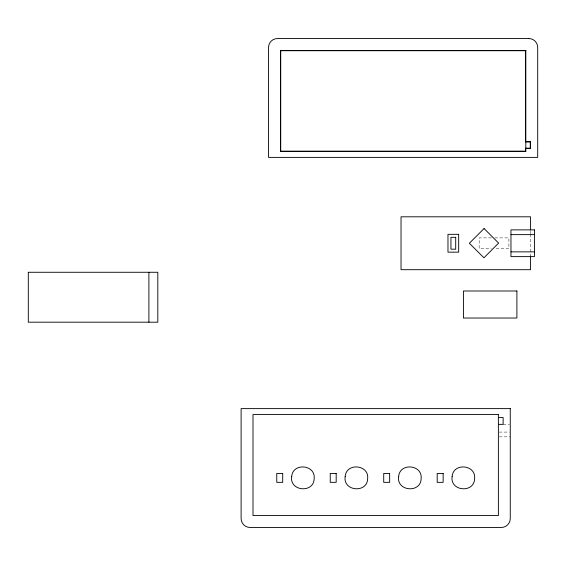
<?xml version="1.0" encoding="UTF-8"?>
<svg xmlns="http://www.w3.org/2000/svg" width="566" height="566" viewBox="0 0 566 566"><rect width="100%" height="100%" fill="white"/><g stroke="black" fill="none" stroke-linecap="round" stroke-linejoin="round"><path stroke-width="0.42" stroke-dasharray="2.83 2.12" d="M491.401 237.897L479.169 237.897L479.169 248.594L491.401 248.594M494.896 237.897L508.884 237.897L508.884 248.594L494.896 248.594M503.132 424.366L509.471 424.366M499.226 432.091L509.414 432.091M499.226 436.846L510.263 436.846M530.568 231.268L530.568 233.836M530.568 234.19L530.568 255.754"/><path stroke-width="0.85" d="M148.893 322.188L148.893 272.274M280.729 50.721L525.814 50.721M525.814 141.634L530.568 141.634L530.568 148.469L525.814 148.469M530.271 141.932L525.517 141.932L525.517 50.721M530.271 148.172L525.517 148.172L525.517 151.143M280.432 151.143L525.814 151.143M510.964 234.628L534.431 234.628M510.964 251.863L534.431 251.863M498.377 417.531L503.132 417.531L503.132 424.366L498.377 424.366M530.568 230.037L530.568 216.806L401.032 216.806L401.032 269.692L530.568 269.692L530.568 255.981M530.271 141.634L530.271 148.469M280.729 50.424L280.729 151.143M28.3 272.274L28.3 322.188L157.808 322.188L157.808 272.274L28.3 272.274M291.695 476.551C289.283 491.359 313.932 493.552 314.18 478.553C315.701 464.495 292.686 462.443 291.695 476.551M345.175 476.551C342.763 491.359 367.412 493.552 367.659 478.553C369.181 464.495 346.166 462.443 345.175 476.551M398.655 476.551C396.242 491.359 420.892 493.552 421.139 478.553C422.653 464.495 399.646 462.443 398.655 476.551M452.135 476.551C449.722 491.359 474.372 493.552 474.619 478.553C476.133 464.495 453.125 462.443 452.135 476.551M484.072 228.544L469.363 243.246L483.916 257.799L498.625 243.09L484.072 228.544M528.785 38.538L277.46 38.538A8.915 8.915 0 0 0 268.546 47.452L268.546 157.383L537.7 157.383L537.7 47.452A8.915 8.915 0 0 0 528.785 38.538M525.814 50.424L280.432 50.424L280.432 151.44L525.814 151.44L525.814 50.424M534.431 229.874L510.964 229.874L510.964 256.617L534.431 256.617L534.431 229.874M458.672 234.331L447.975 234.331L447.975 252.16L458.672 252.16L458.672 234.331M455.701 237.303L450.946 237.303L450.946 249.189L455.701 249.189L455.701 237.303M516.899 290.995L463.42 290.995L463.42 318.028L516.899 318.028L516.899 290.995M510.263 408.617L241.109 408.617L241.109 518.548A8.915 8.915 0 0 0 250.023 527.462L501.349 527.462A8.915 8.915 0 0 0 510.263 518.548L510.263 408.617M498.377 414.56L252.995 414.56L252.995 515.576L498.377 515.576L498.377 414.56M282.703 473.431L276.76 473.431L276.76 482.338L282.703 482.338L282.703 473.431M336.183 473.431L330.24 473.431L330.24 482.338L336.183 482.338L336.183 473.431M389.663 473.431L383.72 473.431L383.72 482.338L389.663 482.338L389.663 473.431M443.143 473.431L437.2 473.431L437.2 482.338L443.143 482.338L443.143 473.431"/></g></svg>
